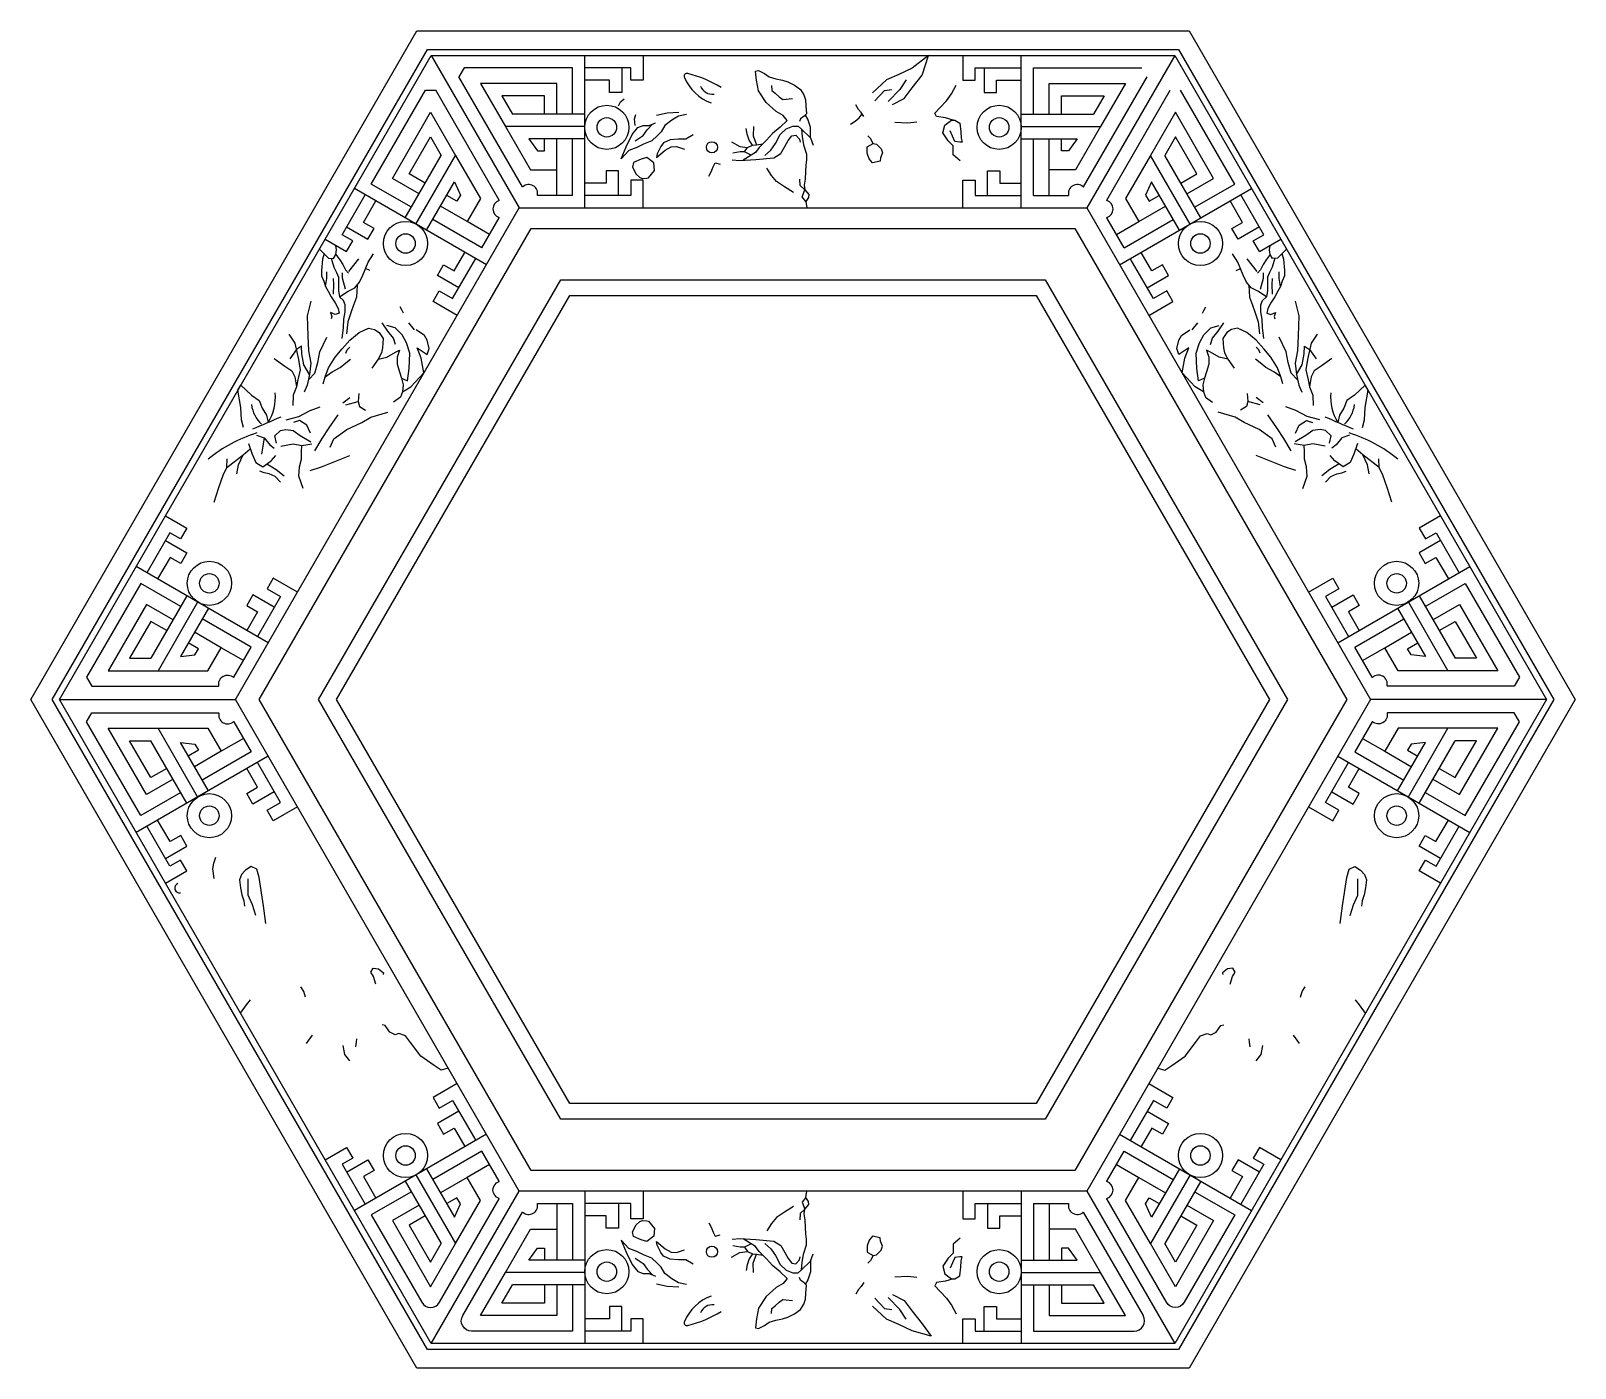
# Model space of a CAD drawing. Header units: metres. Extents: x 2638 to 4138, y 470 to 1769.
import ezdxf

# ---------------------------------------------------------------- set-up
doc = ezdxf.new("R2010")
doc.units = ezdxf.units.M
for name, color, linetype in [('3', 3, 'Continuous'), ('4', 4, 'Continuous'), ('7', 7, 'Continuous')]:
    doc.layers.add(name, color=color, linetype=linetype)

# ---------------------------------------------------------------- blocks, each defined once
blk = doc.blocks.new('窗-063')
at = {"layer": '3'}
for p, q in [((-361.14, 1275.04), (-275.7, 1127.04)), ((-212.02, 1127.04), (-212.02, 1275.04)), ((212.02, 1127.04), (212.02, 1275.04)), ((361.14, 1275.04), (275.7, 1127.04)), ((-329.2, 1263.04), (-334.2, 1254.38)), ((-224.02, 1263.04), (-329.2, 1263.04)), ((-224.02, 1218.1), (-224.02, 1263.04)), ((224.02, 1218.1), (224.02, 1263.04)), ((224.02, 1263.04), (329.2, 1263.04)), ((-419.31, 1150.29), (-366.72, 1241.38)), ((-366.72, 1241.38), (-356.72, 1241.38)), ((419.31, 1150.29), (366.72, 1241.38)), ((-212.02, 1218.1), (-282.08, 1218.1)), ((212.02, 1218.1), (282.08, 1218.1)), ((-212.02, 1206.1), (-289.01, 1206.1)), ((212.02, 1206.1), (289.01, 1206.1)), ((-212.02, 1194.1), (-266.31, 1194.1)), ((-224.02, 1139.04), (-224.02, 1194.1)), ((212.02, 1194.1), (266.31, 1194.1)), ((224.02, 1139.04), (224.02, 1194.1)), ((-386.39, 1117.43), (-351.36, 1178.1)), ((-376, 1111.43), (-337.51, 1178.1)), ((376, 1111.43), (337.51, 1178.1)), ((386.39, 1117.43), (351.36, 1178.1)), ((-239.02, 1139.04), (-239.02, 1164.16)), ((239.02, 1139.04), (239.02, 1164.16)), ((-307.53, 1071.9), (-435.7, 1145.9)), ((-380.39, 1127.82), (-419.31, 1150.29)), ((-365.61, 1105.43), (-338.47, 1152.44)), ((307.53, 1071.9), (435.7, 1145.9)), ((365.61, 1105.43), (338.47, 1152.44)), ((380.39, 1127.82), (419.31, 1150.29)), ((447.73, 1101.06), (425.31, 1139.9)), ((-311.92, 1088.29), (-359.61, 1115.82)), ((-304.42, 1101.28), (-326.18, 1113.84)), ((304.42, 1101.28), (326.18, 1113.84)), ((311.92, 1088.29), (359.61, 1115.82)), ((437.34, 1095.06), (447.73, 1101.06)), ((443.34, 1084.67), (464.12, 1096.67)), ((-519.56, 704.66), (-647.73, 778.66)), ((519.56, 704.66), (647.73, 778.66)), ((-598.42, 750.19), (-633.45, 689.52)), ((598.42, 750.19), (633.45, 689.52)), ((-588.02, 744.19), (-626.52, 677.52)), ((-577.63, 738.19), (-604.77, 691.18)), ((577.63, 738.19), (604.77, 691.18)), ((588.02, 744.19), (626.52, 677.52)), ((-543.45, 687.28), (-565.2, 699.84)), ((543.45, 687.28), (565.2, 699.84)), ((-722.29, 649.52), (-551.39, 649.52)), ((722.29, 649.52), (551.39, 649.52)), ((-588.02, 554.85), (-626.52, 621.52)), ((588.02, 554.85), (626.52, 621.52)), ((-598.42, 548.85), (-633.45, 609.52)), ((-577.63, 560.85), (-604.77, 607.86)), ((-543.45, 611.76), (-565.2, 599.2)), ((543.45, 611.76), (565.2, 599.2)), ((577.63, 560.85), (604.77, 607.86)), ((598.42, 548.85), (633.45, 609.52)), ((-519.56, 594.38), (-647.73, 520.38)), ((519.56, 594.38), (647.73, 520.38)), ((-307.53, 227.14), (-435.7, 153.14)), ((307.53, 227.14), (435.7, 153.14)), ((-304.42, 197.76), (-326.18, 185.2)), ((304.42, 197.76), (326.18, 185.2)), ((-386.39, 181.61), (-351.36, 120.94)), ((-376, 187.61), (-337.51, 120.94)), ((-365.61, 193.61), (-338.47, 146.6)), ((376, 187.61), (337.51, 120.94)), ((365.61, 193.61), (338.47, 146.6)), ((386.39, 181.61), (351.36, 120.94)), ((-361.14, 24), (-275.7, 172)), ((-212.02, 172), (-212.02, 24)), ((212.02, 172), (212.02, 24)), ((275.7, 172), (361.14, 24)), ((-239.02, 160), (-239.02, 134.88)), ((224.02, 160), (224.02, 104.94)), ((239.02, 160), (239.02, 134.88)), ((272.27, 151.54), (330.31, 51)), ((-212.02, 92.94), (-289.01, 92.94)), ((-212.02, 104.94), (-266.31, 104.94)), ((212.02, 104.94), (266.31, 104.94)), ((212.02, 92.94), (289.01, 92.94)), ((-212.02, 80.94), (-282.08, 80.94)), ((212.02, 80.94), (282.08, 80.94)), ((224.02, 80.94), (224.02, 36)), ((224.02, 36), (321.65, 36))]:
    blk.add_line(p, q, dxfattribs=at)
for points in [[(-722.29, 649.52), (-361.14, 1275.04), (361.14, 1275.04), (722.29, 649.52), (361.14, 24), (-361.14, 24)], [(-551.39, 649.52), (-275.7, 1127.04), (275.7, 1127.04), (551.39, 649.52), (275.7, 172), (-275.7, 172)], [(-453.24, 649.52), (-226.62, 1042.04), (226.62, 1042.04), (453.24, 649.52), (226.62, 257), (-226.62, 257)]]:
    blk.add_lwpolyline(points, close=True, dxfattribs=at)
for points in [[(-155.18, 1275.04), (-155.18, 1251.04), (-167.18, 1251.04), (-167.18, 1263.04), (-212.02, 1263.04)], [(87.07, 1227.5), (98.36, 1233.35), (106.17, 1243.75), (115.71, 1255.88), (121.78, 1275.04), (106.17, 1262.81), (93.15, 1256.74), (81.01, 1251.54), (67.43, 1238.85)], [(155.18, 1275.04), (155.18, 1251.04), (167.18, 1251.04), (167.18, 1263.04), (212.02, 1263.04)], [(-175.83, 1263.04), (-175.83, 1239.04), (-187.83, 1239.04), (-187.83, 1251.04), (-212.02, 1251.04)], [(-15.51, 1211.98), (-19.11, 1216.77), (-25.91, 1220.76), (-35.91, 1229.55), (-43.1, 1240.73), (-45.1, 1251.12), (-46.3, 1259.9), (-43.11, 1260.4), (-37.51, 1257.61), (-32.71, 1254.41), (-26.32, 1252.42), (-19.92, 1251.22), (-14.72, 1249.62), (-8.32, 1246.43), (-2.33, 1242.03), (0.87, 1236.84), (2.47, 1232.05), (2.87, 1226.46), (3.27, 1218.47), (1.27, 1216.07), (-2.33, 1213.68), (-3.53, 1210.88)], [(175.83, 1263.04), (175.83, 1239.04), (187.83, 1239.04), (187.83, 1251.04), (212.02, 1251.04)], [(-272.27, 1147.5), (-272.61, 1147.7), (-334.2, 1254.38)], [(-239.02, 1218.1), (-239.02, 1248.04), (-313.22, 1248.04), (-289.01, 1206.1)], [(-30.72, 1246.03), (-30.32, 1241.23), (-27.12, 1238.44), (-23.12, 1234.84), (-19.52, 1232.45), (-10.31, 1233.39)], [(100.09, 1251.54), (94.02, 1242.01), (82.63, 1230.55)], [(145.93, 1212.36), (138.45, 1214.49), (129.6, 1216.02), (128.07, 1219.07), (133.26, 1224.56), (139.37, 1230.96), (144.25, 1237.98), (148.83, 1246.21)], [(239.02, 1218.1), (239.02, 1248.04), (313.22, 1248.04), (289.01, 1206.1)], [(272.27, 1147.5), (272.61, 1147.7), (334.2, 1254.38)], [(-295.13, 1134.3), (-295.13, 1134.7), (-356.72, 1241.38)], [(-251.02, 1218.1), (-251.02, 1236.04), (-292.44, 1236.04), (-282.08, 1218.1)], [(-179.25, 1226.16), (-177.24, 1230.17), (-173.82, 1233.05)], [(69.65, 1231.06), (79.27, 1241.15), (86.21, 1242.01)], [(251.02, 1218.1), (251.02, 1236.04), (292.44, 1236.04), (282.08, 1218.1)], [(295.13, 1134.3), (295.13, 1134.7), (356.72, 1241.38)], [(-372.89, 1140.81), (-398.82, 1155.78), (-361.72, 1220.04), (-337.51, 1178.1)], [(-113.26, 1217.73), (-120.87, 1216.2), (-127.47, 1212.15), (-134.07, 1207.08), (-137.62, 1201), (-141.68, 1196.94), (-146.76, 1192.38), (-154.88, 1188.83), (-161.48, 1185.79), (-169.09, 1182.75), (-176.7, 1174.63), (-171.63, 1186.29), (-166.04, 1198.46), (-160.46, 1205.05), (-155.38, 1207.08), (-149.29, 1207.08), (-143.2, 1209.61), (-143.2, 1209.61)], [(-163.17, 1207.08), (-163.67, 1213.61), (-162.49, 1217.73)], [(-142.39, 1217.01), (-131.98, 1219.52), (-120.74, 1220.03)], [(7.13, 1195.3), (7.13, 1205.48), (4.81, 1213.34), (2.27, 1217.27)], [(46.06, 1208.35), (50.55, 1211.25), (54.67, 1214.73), (57.42, 1218.54)], [(59.18, 1215.85), (56.6, 1219.8), (53.86, 1222.54), (51.19, 1227.14)], [(372.89, 1140.81), (398.82, 1155.78), (361.72, 1220.04), (337.51, 1178.1)], [(-289.01, 1206.1), (-264.8, 1164.16), (-239.02, 1164.16), (-239.02, 1194.1)], [(-163, 1192.38), (-155.38, 1197.45), (-151.32, 1203.02), (-146.25, 1208.35)], [(-15.51, 1211.98), (-22.31, 1205.59), (-29.51, 1199.2), (-35.51, 1192.81), (-42.7, 1185.62), (-46.3, 1180.83), (-50.3, 1178.43), (-58.26, 1173.41)], [(-49.1, 1188.02), (-52.3, 1192.81), (-54.3, 1198.8), (-55.14, 1204.34)], [(-48.1, 1206.16), (-48.3, 1197.2), (-45.1, 1188.42)], [(-37.11, 1178.03), (-31.11, 1183.23), (-26.71, 1189.62), (-22.31, 1198.4), (-16.31, 1203.99), (-9.92, 1206.39), (-4.72, 1206.39), (-1.52, 1203.59), (-0.72, 1196.4), (0.48, 1188.42), (3.28, 1179.23), (3.28, 1173.64), (2.88, 1168.45), (2.48, 1162.46), (2.08, 1154.87), (1.28, 1149.28), (1.68, 1144.49), (5.68, 1140.09), (5.28, 1137.3), (2.88, 1133.31), (3.68, 1127.04)], [(-1.52, 1203.59), (7.13, 1195.3), (9.91, 1187.89)], [(89.21, 1210.33), (101.81, 1209.62), (110.59, 1210.56)], [(152.8, 1172.72), (145.78, 1178.51), (145.78, 1187.35), (140.89, 1192.23), (135.7, 1200.16), (137.84, 1207.48), (144.25, 1212.36), (147.61, 1212.36), (152.49, 1209.31), (153.41, 1201.08), (153.72, 1194.67), (154.63, 1191.01), (152.19, 1191.01), (147.61, 1191.62), (143.03, 1201.99)], [(289.01, 1206.1), (264.8, 1164.16), (239.02, 1164.16), (239.02, 1194.1)], [(-366.89, 1151.2), (-382.43, 1160.17), (-361.72, 1196.04), (-351.36, 1178.1)], [(-266.31, 1194.1), (-257.87, 1182.65), (-251.02, 1182.65), (-251.02, 1194.1)], [(-106.73, 1198.02), (-113.73, 1193.86), (-120.83, 1193.86), (-128.95, 1193.36), (-135.55, 1190.31), (-138.09, 1186.76), (-141.64, 1179.67), (-142.15, 1176.12), (-134.03, 1183.22), (-127.94, 1186.26), (-122.86, 1186.76), (-115.25, 1184.04)], [(-69.48, 1191.11), (-61.5, 1186.82), (-53.9, 1185.62)], [(-68.81, 1173.64), (-61.5, 1173.24), (-45.9, 1174.04), (-28.31, 1175.64), (-21.51, 1180.03), (-17.51, 1186.82), (-14.31, 1192.41), (-10.72, 1197.2), (-7.12, 1197.6), (-3.52, 1194.01), (-2.72, 1190.81)], [(-56.7, 1181.63), (-53.9, 1185.62), (-49.1, 1188.02), (-45.1, 1188.42), (-39.1, 1189.22)], [(67.38, 1170.99), (64.26, 1174.73), (62.39, 1180.34), (62.39, 1186.26), (68.01, 1189.69), (71.44, 1189.07), (75.81, 1184.39), (77.37, 1180.65), (75.18, 1175.67), (74.87, 1172.55), (67.38, 1170.99)], [(68.01, 1189.69), (65.51, 1194.37), (63.01, 1197.17)], [(266.31, 1194.1), (257.87, 1182.65), (251.02, 1182.65), (251.02, 1194.1)], [(366.89, 1151.2), (382.43, 1160.17), (361.72, 1196.04), (351.36, 1178.1)], [(-337.51, 1178.1), (-313.29, 1136.16), (-326.18, 1113.84), (-352.11, 1128.81)], [(-150.02, 1156.23), (-144.3, 1163.5), (-144.82, 1170.77), (-151.58, 1175.96), (-157.3, 1174.4), (-164.57, 1171.29), (-165.61, 1166.61), (-161.98, 1159.86), (-158.49, 1156.69), (-156.06, 1155.72), (-151.56, 1156.08), (-150.02, 1156.23)], [(-91.61, 1157.94), (-89.2, 1162.08), (-87.13, 1166.91), (-85.4, 1170.7), (-80.54, 1169.58)], [(-50.3, 1178.43), (-56.7, 1181.63), (-61.1, 1181.63), (-68.21, 1180.31)], [(337.51, 1178.1), (313.29, 1136.16), (326.18, 1113.84), (352.11, 1128.81)], [(-179.18, 1139.04), (-179.18, 1163.04), (-191.18, 1163.04), (-191.18, 1151.04), (-212.02, 1151.04)], [(-9.25, 1142.19), (-18.02, 1147.67), (-25.7, 1152.6), (-30.64, 1158.63), (-35.02, 1165.75)], [(179.18, 1139.04), (179.18, 1163.04), (191.18, 1163.04), (191.18, 1151.04), (212.02, 1151.04)], [(-338.47, 1152.44), (-332.77, 1139.41), (-336.19, 1133.48), (-346.11, 1139.2)], [(-155.18, 1127.04), (-155.18, 1154.04), (-167.18, 1154.04), (-167.18, 1139.04), (-212.02, 1139.04)], [(2.88, 1133.31), (-0.72, 1137.7), (1.68, 1144.49), (-2.72, 1148.88), (-3.12, 1154.87)], [(155.18, 1127.04), (155.18, 1154.04), (167.18, 1154.04), (167.18, 1139.04), (212.02, 1139.04)], [(338.47, 1152.44), (332.77, 1139.41), (336.19, 1133.48), (346.11, 1139.2)], [(-464.12, 1096.67), (-443.34, 1084.67), (-437.34, 1095.06), (-447.73, 1101.06), (-425.31, 1139.9)], [(-443.41, 1108.56), (-422.62, 1096.56), (-416.62, 1106.95), (-427.01, 1112.95), (-414.92, 1133.9)], [(-224.02, 1139.04), (-257.61, 1139.04), (-257.96, 1139.24)], [(224.02, 1139.04), (257.61, 1139.04), (257.96, 1139.24)], [(443.41, 1108.56), (422.62, 1096.56), (416.62, 1106.95), (427.01, 1112.95), (414.92, 1133.9)], [(-311.92, 1088.29), (-295.13, 1117.38), (-295.13, 1117.78)], [(311.92, 1088.29), (295.13, 1117.38), (295.13, 1117.78)], [(443.34, 1084.67), (437.34, 1095.06)], [(-469.63, 1087.14), (-460.75, 1078.31), (-455.99, 1077.94), (-453.79, 1081.96), (-453.06, 1086.35), (-453.73, 1090.67)], [(-465.19, 1082.72), (-466.61, 1077.21), (-467.71, 1066.23), (-467.71, 1061.11), (-465.51, 1055.99), (-463.68, 1050.86), (-461.12, 1046.11), (-458.19, 1040.62), (-454.52, 1034.77), (-451.59, 1029.28), (-450.5, 1024.89), (-454.52, 1023.42), (-458.92, 1025.62), (-457.82, 1021.6), (-458.31, 1019.26)], [(-453.79, 1081.96), (-449.76, 1076.48), (-446.83, 1072.09), (-444.27, 1066.96), (-441.52, 1063.83)], [(-450.11, 1040.69), (-441.7, 1046.11), (-435.48, 1049.4), (-430.71, 1054.89), (-427.42, 1061.84), (-422.29, 1074.28), (-417.3, 1082.42)], [(-334.34, 1049.46), (-355.13, 1061.46), (-349.13, 1071.85), (-338.74, 1065.85), (-328.32, 1083.9)], [(334.34, 1049.46), (355.13, 1061.46), (349.13, 1071.85), (338.74, 1065.85), (328.32, 1083.9)], [(450.11, 1040.69), (441.7, 1046.11), (435.48, 1049.4), (430.71, 1054.89), (427.42, 1061.84), (422.29, 1074.28), (417.3, 1082.42)], [(453.79, 1081.96), (449.76, 1076.48), (446.83, 1072.09), (444.27, 1066.96), (441.52, 1063.83)], [(465.19, 1082.72), (466.61, 1077.21), (467.71, 1066.23), (467.71, 1061.11), (465.51, 1055.99), (463.68, 1050.86), (461.12, 1046.11), (458.19, 1040.62), (454.52, 1034.77), (451.59, 1029.28), (450.5, 1024.89), (454.52, 1023.42), (458.92, 1025.62), (457.82, 1021.6), (458.31, 1019.26)], [(469.63, 1087.14), (460.75, 1078.31), (455.99, 1077.94), (453.79, 1081.96), (453.06, 1086.35), (453.73, 1090.67)], [(-463.68, 1050.86), (-462.58, 1058.55), (-462.58, 1065.13)], [(-458.37, 1078.12), (-455.62, 1069.52), (-453.06, 1064.4), (-451.23, 1059.65), (-451.23, 1054.16), (-451.23, 1046.84), (-450.11, 1040.69)], [(-441.3, 1065.37), (-431.45, 1077.57)], [(-420.82, 1066.23), (-424.85, 1068.06)], [(-335.95, 1022.67), (-359.33, 1036.17), (-353.33, 1046.56), (-340.34, 1039.06), (-317.92, 1077.9)], [(335.95, 1022.67), (359.33, 1036.17), (353.33, 1046.56), (340.34, 1039.06), (317.92, 1077.9)], [(420.82, 1066.23), (424.85, 1068.06)], [(441.3, 1065.37), (431.45, 1077.57)], [(458.37, 1078.12), (455.62, 1069.52), (453.06, 1064.4), (451.23, 1059.65), (451.23, 1054.16), (451.23, 1046.84), (450.11, 1040.69)], [(463.68, 1050.86), (462.58, 1058.55), (462.58, 1065.13)], [(-455.99, 1043.18), (-455.62, 1052.69), (-455.99, 1058.55)], [(-444.42, 1048.25), (-447.2, 1058.91), (-447.2, 1064.04)], [(-433.1, 1052.15), (-433.64, 1040.25), (-436.58, 1032.57), (-438.77, 1025.99), (-442.07, 1016.47), (-443.5, 1004.9)], [(433.1, 1052.15), (433.64, 1040.25), (436.58, 1032.57), (438.77, 1025.99), (442.07, 1016.47), (443.5, 1004.9)], [(444.42, 1048.25), (447.2, 1058.91), (447.2, 1064.04)], [(455.99, 1043.18), (455.62, 1052.69), (455.99, 1058.55)], [(-478.07, 1036.61), (-481.53, 1022.23), (-480.95, 1002.69), (-480.38, 988.31), (-478.07, 976.24), (-479.23, 965.31), (-481.53, 954.96), (-484.41, 948.06)], [(-447.48, 1000.31), (-446.18, 1010.87), (-445.91, 1019.08), (-444.85, 1025.97), (-444.85, 1032.86), (-446.44, 1037.1), (-450.11, 1040.69), (-450.11, 1040.69)], [(447.48, 1000.31), (446.18, 1010.87), (445.91, 1019.08), (444.85, 1025.97), (444.85, 1032.86), (446.44, 1037.1), (450.11, 1040.69), (450.11, 1040.69)], [(478.07, 1036.61), (481.53, 1022.23), (480.95, 1002.69), (480.38, 988.31), (478.07, 976.24), (479.23, 965.31), (481.53, 954.96), (484.41, 948.06)], [(-388.02, 1024.87), (-389.39, 1027.33), (-391.2, 1030.81)], [(388.02, 1024.87), (389.39, 1027.33), (391.2, 1030.81)], [(-447.56, 990.04), (-440.08, 998.52), (-431.11, 1005.9), (-422.13, 1010.11), (-416.33, 1009.06), (-411.58, 1005.9), (-407.88, 1000.1), (-408.41, 991.14), (-409.47, 986.39), (-412.63, 980.06), (-418.89, 971.52)], [(-395.74, 994.3), (-397.85, 1000.62), (-403.13, 1007.48), (-408.94, 1015.39)], [(-389.94, 961.61), (-384.13, 958.98), (-382.55, 971.1), (-382.02, 985.86), (-385.19, 995.88), (-389.41, 1003.79), (-396.27, 1010.64), (-404.19, 1012.75)], [(-388.88, 948.43), (-380.96, 953.18), (-368.27, 966.7), (-370.94, 981.12), (-374.63, 991.14), (-365.13, 984.81), (-363.02, 990.61), (-365.13, 998.52), (-367.77, 1003.26), (-375.69, 1008.53)], [(-383.09, 1015.56), (-377.6, 1008.71)], [(388.88, 948.43), (380.96, 953.18), (368.27, 966.7), (370.94, 981.12), (374.63, 991.14), (365.13, 984.81), (363.02, 990.61), (365.13, 998.52), (367.77, 1003.26), (375.69, 1008.53)], [(383.09, 1015.56), (377.6, 1008.71)], [(389.94, 961.61), (384.13, 958.98), (382.55, 971.1), (382.02, 985.86), (385.19, 995.88), (389.41, 1003.79), (396.27, 1010.64), (404.19, 1012.75)], [(395.74, 994.3), (397.85, 1000.62), (403.13, 1007.48), (408.94, 1015.39)], [(447.56, 990.04), (440.08, 998.52), (431.11, 1005.9), (422.13, 1010.11), (416.33, 1009.06), (411.58, 1005.9), (407.88, 1000.1), (408.41, 991.14), (409.47, 986.39), (412.63, 980.06), (418.89, 971.52)], [(-499.37, 1004.41), (-493.62, 995.79), (-490.16, 979.69), (-488.44, 969.91), (-490.74, 960.14), (-491.89, 953.24), (-495.34, 945.19), (-495.5, 935.07)], [(-479.23, 965.31), (-484.98, 974.51), (-486.71, 985.44), (-487.28, 992.91), (-491.89, 989.46), (-498.51, 980.55)], [(-480.38, 960.14), (-474.04, 966.46), (-471.17, 976.81), (-469.44, 987.16), (-462.53, 1001.54)], [(-465.99, 956.11), (-464.26, 963.01), (-460.8, 971.64), (-454.47, 981.99), (-447.56, 990.04)], [(-443.94, 985.85), (-442.8, 989.3), (-440.19, 991.91)], [(443.94, 985.85), (442.8, 989.3), (440.19, 991.91)], [(465.99, 956.11), (464.26, 963.01), (460.8, 971.64), (454.47, 981.99), (447.56, 990.04)], [(480.38, 960.14), (474.04, 966.46), (471.17, 976.81), (469.44, 987.16), (462.53, 1001.54)], [(479.23, 965.31), (484.98, 974.51), (486.71, 985.44), (487.28, 992.91), (491.89, 989.46), (498.51, 980.55)], [(499.37, 1004.41), (493.62, 995.79), (490.16, 979.69), (488.44, 969.91), (490.74, 960.14), (491.89, 953.24), (495.34, 945.19), (495.5, 935.07)], [(-513.77, 980.84), (-503.4, 973.36), (-496.5, 968.76), (-493.62, 963.01), (-491.89, 953.24)], [(-464.26, 963.01), (-457.5, 967.77), (-449.66, 972.01), (-444.11, 976.58), (-439.53, 980.17)], [(-412.63, 980.06), (-404.19, 982.17), (-395.74, 986.92), (-392.05, 989.03), (-394.16, 982.17), (-394.16, 975.32), (-392.05, 967.94), (-389.94, 961.61), (-388.35, 955.29), (-388.88, 948.43), (-390.99, 943.16), (-397.91, 938.43)], [(412.63, 980.06), (404.19, 982.17), (395.74, 986.92), (392.05, 989.03), (394.16, 982.17), (394.16, 975.32), (392.05, 967.94), (389.94, 961.61), (388.35, 955.29), (388.88, 948.43), (390.99, 943.16), (397.91, 938.43)], [(464.26, 963.01), (457.5, 967.77), (449.66, 972.01), (444.11, 976.58), (439.53, 980.17)], [(513.77, 980.84), (503.4, 973.36), (496.5, 968.76), (493.62, 963.01), (491.89, 953.24)], [(-543.4, 913.78), (-545.43, 921.04), (-546, 933.11), (-548.84, 949.94), (-546.06, 954.75), (-535.64, 945.19), (-528.16, 940.01), (-525.28, 932.54), (-521.25, 925.64), (-519.52, 918.74)], [(-431.45, 946.62), (-432.02, 938.86), (-430.87, 934.26), (-425.04, 930.64)], [(431.45, 946.62), (432.02, 938.86), (430.87, 934.26), (425.04, 930.64)], [(543.4, 913.78), (545.43, 921.04), (546, 933.11), (548.84, 949.94), (546.06, 954.75), (535.64, 945.19), (528.16, 940.01), (525.28, 932.54), (521.25, 925.64), (519.52, 918.74)], [(-501.96, 921.04), (-489.59, 924.49), (-478.65, 930.24), (-468.86, 933.69)], [(-446.88, 937.77), (-440.08, 942.89)], [(-444.17, 935.88), (-432.02, 938.86)], [(444.17, 935.88), (432.02, 938.86)], [(446.88, 937.77), (440.08, 942.89)], [(501.96, 921.04), (489.59, 924.49), (478.65, 930.24), (468.86, 933.69)], [(-478.42, 908.31), (-482.1, 915.86), (-489.01, 920.46), (-494.77, 918.74)], [(-474.04, 891.14), (-467.14, 903.21), (-460.23, 913.56), (-451.59, 926.21)], [(-459.37, 894.59), (-455.62, 902.64), (-442.96, 911.84), (-428.57, 918.74), (-419.93, 923.91), (-403.25, 928.71)], [(459.37, 894.59), (455.62, 902.64), (442.96, 911.84), (428.57, 918.74), (419.93, 923.91), (403.25, 928.71)], [(474.04, 891.14), (467.14, 903.21), (460.23, 913.56), (451.59, 926.21)], [(478.42, 908.31), (482.1, 915.86), (489.01, 920.46), (494.77, 918.74)], [(-530.94, 906.17), (-523.55, 903.79), (-517.8, 896.89), (-513.67, 893.73)], [(-511.58, 898.5), (-513.19, 905.51), (-507.43, 910.69), (-502.25, 911.84), (-495.34, 910.69), (-488.44, 906.09), (-477.95, 899.89)], [(511.58, 898.5), (513.19, 905.51), (507.43, 910.69), (502.25, 911.84), (495.34, 910.69), (488.44, 906.09), (477.95, 899.89)], [(530.94, 906.17), (523.55, 903.79), (517.8, 896.89), (513.67, 893.73)], [(-571.91, 841.12), (-567.3, 855.49), (-563.27, 867.57), (-559.82, 875.04), (-543.7, 887.11), (-536.91, 892.9)], [(-550.03, 868.72), (-548.31, 877.34), (-543.7, 887.11)], [(-538.75, 898.12), (-535.07, 887.69), (-531.61, 879.64), (-524.7, 875.62), (-516.64, 881.37), (-512.2, 886.59)], [(-507.34, 895.67), (-495.34, 898.04), (-486.71, 896.31), (-477.26, 897.74)], [(-485.57, 854.48), (-489.59, 866.42), (-489.01, 875.62), (-487.28, 883.09), (-487.28, 890.56), (-486.71, 896.31)], [(-478.59, 871.88), (-467.71, 875.62), (-440.08, 886.54)], [(478.59, 871.88), (467.71, 875.62), (440.08, 886.54)], [(507.34, 895.67), (495.34, 898.04), (486.71, 896.31), (477.26, 897.74)], [(485.57, 854.48), (489.59, 866.42), (489.01, 875.62), (487.28, 883.09), (487.28, 890.56), (486.71, 896.31)], [(538.75, 898.12), (535.07, 887.69), (531.61, 879.64), (524.7, 875.62), (516.64, 881.37), (512.2, 886.59)], [(571.91, 841.12), (567.3, 855.49), (563.27, 867.57), (559.82, 875.04), (543.7, 887.11), (536.91, 892.9)], [(550.03, 868.72), (548.31, 877.34), (543.7, 887.11)], [(-559.82, 875.04), (-559.23, 883.19)], [(-507.45, 860.62), (-512.61, 866.21), (-518.63, 868.78), (-523.36, 869.64), (-527.61, 871.42)], [(-520.67, 878.49), (-516.05, 875.66), (-511.75, 873.08), (-504.05, 866.77)], [(520.67, 878.49), (516.05, 875.66), (511.75, 873.08), (504.05, 866.77)], [(507.45, 860.62), (512.61, 866.21), (518.63, 868.78), (523.36, 869.64), (527.61, 871.42)], [(559.82, 875.04), (559.23, 883.19)], [(-619.31, 827.88), (-598.52, 815.88), (-604.52, 805.49), (-614.92, 811.49), (-637.33, 772.66)], [(619.31, 827.88), (598.52, 815.88), (604.52, 805.49), (614.92, 811.49), (637.33, 772.66)], [(-619.24, 804), (-598.46, 792), (-604.46, 781.61), (-614.85, 787.61), (-626.94, 766.66)], [(619.24, 804), (598.46, 792), (604.46, 781.61), (614.85, 787.61), (626.94, 766.66)], [(-491.14, 753.88), (-514.52, 767.38), (-520.52, 756.99), (-507.53, 749.49), (-529.95, 710.66)], [(491.14, 753.88), (514.52, 767.38), (520.52, 756.99), (507.53, 749.49), (529.95, 710.66)], [(-513.53, 739.1), (-534.31, 751.1), (-540.31, 740.71), (-529.92, 734.71), (-540.34, 716.66)], [(513.53, 739.1), (534.31, 751.1), (540.31, 740.71), (529.92, 734.71), (540.34, 716.66)], [(-611.92, 726.81), (-637.84, 741.78), (-674.94, 677.52), (-626.52, 677.52)], [(611.92, 726.81), (637.84, 741.78), (674.94, 677.52), (626.52, 677.52)], [(-617.92, 716.42), (-633.45, 725.39), (-654.16, 689.52), (-633.45, 689.52)], [(617.92, 716.42), (633.45, 725.39), (654.16, 689.52), (633.45, 689.52)], [(-626.52, 677.52), (-578.09, 677.52), (-565.2, 699.84), (-591.13, 714.81)], [(626.52, 677.52), (578.09, 677.52), (565.2, 699.84), (591.13, 714.81)], [(-604.77, 691.18), (-590.64, 692.76), (-587.22, 698.69), (-597.13, 704.42)], [(604.77, 691.18), (590.64, 692.76), (587.22, 698.69), (597.13, 704.42)], [(-611.92, 572.23), (-637.84, 557.26), (-674.94, 621.52), (-626.52, 621.52)], [(-626.52, 621.52), (-578.09, 621.52), (-565.2, 599.2), (-591.13, 584.23)], [(626.52, 621.52), (578.09, 621.52), (565.2, 599.2), (591.13, 584.23)], [(611.92, 572.23), (637.84, 557.26), (674.94, 621.52), (626.52, 621.52)], [(-617.92, 582.62), (-633.45, 573.65), (-654.16, 609.52), (-633.45, 609.52)], [(-604.77, 607.86), (-590.64, 606.27), (-587.22, 600.35), (-597.13, 594.62)], [(604.77, 607.86), (590.64, 606.27), (587.22, 600.35), (597.13, 594.62)], [(617.92, 582.62), (633.45, 573.65), (654.16, 609.52), (633.45, 609.52)], [(-491.14, 545.15), (-514.52, 531.65), (-520.52, 542.05), (-507.53, 549.55), (-529.95, 588.38)], [(491.14, 545.15), (514.52, 531.65), (520.52, 542.05), (507.53, 549.55), (529.95, 588.38)], [(-513.53, 559.94), (-534.31, 547.94), (-540.31, 558.33), (-529.92, 564.33), (-540.34, 582.38)], [(513.53, 559.94), (534.31, 547.94), (540.31, 558.33), (529.92, 564.33), (540.34, 582.38)], [(-619.31, 471.15), (-598.52, 483.15), (-604.52, 493.55), (-614.92, 487.55), (-637.33, 526.38)], [(-619.24, 495.04), (-598.46, 507.04), (-604.46, 517.43), (-614.85, 511.43), (-626.94, 532.38)], [(619.24, 495.04), (598.46, 507.04), (604.46, 517.43), (614.85, 511.43), (626.94, 532.38)], [(619.31, 471.15), (598.52, 483.15), (604.52, 493.55), (614.92, 487.55), (637.33, 526.38)], [(-571.97, 475.76), (-573.24, 485.02), (-572.4, 490.5), (-570.29, 496.39)], [(-521.82, 431.99), (-523.91, 449.22), (-528.12, 476.6), (-530.65, 484.6), (-536.13, 487.13), (-541.62, 483.76), (-545.41, 479.55), (-547.52, 474.49), (-546.25, 466.49), (-544.99, 459.75), (-543.3, 453.86), (-542.59, 448.8)], [(521.82, 431.99), (523.91, 449.22), (528.12, 476.6), (530.65, 484.6), (536.13, 487.13), (541.62, 483.76), (545.41, 479.55), (547.52, 474.49), (546.25, 466.49), (544.99, 459.75), (543.3, 453.86), (542.59, 448.8)], [(-531.61, 439.69), (-534.87, 450.07), (-539.09, 459.33), (-539.09, 466.07), (-539.09, 475.33)], [(531.61, 439.69), (534.87, 450.07), (539.09, 459.33), (539.09, 466.07), (539.09, 475.33)], [(-415.01, 372.92), (-417.12, 380.29), (-419.75, 384.5), (-417.38, 388.45), (-412.37, 387.92), (-407.48, 383.97), (-407.89, 382.52)], [(415.01, 372.92), (417.12, 380.29), (419.75, 384.5), (417.38, 388.45), (412.37, 387.92), (407.48, 383.97), (407.89, 382.52)], [(-483.27, 360.37), (-484.85, 365.97), (-487.83, 370.33)], [(483.27, 360.37), (484.85, 365.97), (487.83, 370.33)], [(-546.31, 344.72), (-540.43, 352.95), (-536.54, 357.76)], [(546.31, 344.72), (540.43, 352.95), (536.54, 357.76)], [(-344.65, 291.43), (-351.55, 289.49), (-358.39, 294.05), (-371.15, 303.15), (-381.17, 316.35), (-386.18, 322.72), (-392.56, 324.99), (-396.21, 323.63), (-401.22, 326.36), (-405.71, 332.96), (-408.62, 333.32)], [(344.65, 291.43), (351.55, 289.49), (358.39, 294.05), (371.15, 303.15), (381.17, 316.35), (386.18, 322.72), (392.56, 324.99), (396.21, 323.63), (401.22, 326.36), (405.71, 332.96), (408.62, 333.32)], [(-482.19, 315.33), (-479.93, 318.49), (-476.31, 323.46)], [(-434.26, 312.25), (-433.58, 316.8), (-433.35, 319.76)], [(434.26, 312.25), (433.58, 316.8), (433.35, 319.76)], [(482.19, 315.33), (479.93, 318.49), (476.31, 323.46)], [(-440.26, 298.36), (-445.19, 304.63), (-446.77, 313.51)], [(440.26, 298.36), (445.19, 304.63), (446.77, 313.51)], [(-335.95, 276.37), (-359.33, 262.87), (-353.33, 252.47), (-340.34, 259.97), (-317.92, 221.14)], [(335.95, 276.37), (359.33, 262.87), (353.33, 252.47), (340.34, 259.97), (317.92, 221.14)], [(-334.34, 249.58), (-355.13, 237.58), (-349.13, 227.19), (-338.74, 233.19), (-328.32, 215.14)], [(334.34, 249.58), (355.13, 237.58), (349.13, 227.19), (338.74, 233.19), (328.32, 215.14)], [(-464.12, 202.37), (-443.34, 214.37), (-437.34, 203.97), (-447.73, 197.97), (-425.31, 159.14)], [(464.12, 202.37), (443.34, 214.37), (437.34, 203.97), (447.73, 197.97), (425.31, 159.14)], [(-443.41, 190.48), (-422.62, 202.48), (-416.62, 192.09), (-427.01, 186.09), (-414.92, 165.14)], [(443.41, 190.48), (422.62, 202.48), (416.62, 192.09), (427.01, 186.09), (414.92, 165.14)], [(-337.51, 120.94), (-313.29, 162.88), (-326.18, 185.2), (-352.11, 170.23)], [(337.51, 120.94), (313.29, 162.88), (326.18, 185.2), (352.11, 170.23)], [(-338.47, 146.6), (-332.77, 159.63), (-336.19, 165.56), (-346.11, 159.84)], [(-155.18, 172), (-155.18, 145), (-167.18, 145), (-167.18, 160), (-212.02, 160)], [(-37.11, 121), (-31.11, 115.81), (-26.71, 109.42), (-22.31, 100.64), (-16.31, 95.05), (-9.92, 92.65), (-4.72, 92.65), (-1.52, 95.45), (-0.72, 102.63), (0.48, 110.62), (3.28, 119.81), (3.28, 125.4), (2.88, 130.59), (2.48, 136.58), (2.08, 144.17), (1.28, 149.76), (1.68, 154.55), (5.68, 158.94), (5.28, 161.74), (2.88, 165.73), (3.68, 172)], [(2.88, 165.73), (-0.72, 161.34), (1.68, 154.55), (-2.72, 150.16), (-3.12, 144.17)], [(155.18, 172), (155.18, 145), (167.18, 145), (167.18, 160), (212.02, 160)], [(338.47, 146.6), (332.77, 159.63), (336.19, 165.56), (346.11, 159.84)], [(-372.89, 158.23), (-398.82, 143.26), (-361.72, 79), (-337.51, 120.94)], [(-179.18, 160), (-179.18, 136), (-191.18, 136), (-191.18, 148), (-212.02, 148)], [(-9.25, 156.84), (-18.02, 151.37), (-25.7, 146.44), (-30.64, 140.41), (-35.02, 133.29)], [(179.18, 160), (179.18, 136), (191.18, 136), (191.18, 148), (212.02, 148)], [(224.02, 160), (257.61, 160), (257.96, 159.8)], [(372.89, 158.23), (398.82, 143.26), (361.72, 79), (337.51, 120.94)], [(-366.89, 147.84), (-382.43, 138.87), (-361.72, 103), (-351.36, 120.94)], [(-150.02, 142.81), (-144.3, 135.54), (-144.82, 128.27), (-151.58, 123.08), (-157.3, 124.64), (-164.57, 127.75), (-165.61, 132.42), (-161.98, 139.17), (-158.49, 142.35), (-156.06, 143.32), (-151.56, 142.96), (-150.02, 142.81)], [(-91.61, 141.09), (-89.2, 136.96), (-87.13, 132.13), (-85.4, 128.34), (-80.54, 129.46)], [(366.89, 147.84), (382.43, 138.87), (361.72, 103), (351.36, 120.94)], [(-289.01, 92.94), (-264.8, 134.88), (-239.02, 134.88), (-239.02, 104.94)], [(-113.26, 81.31), (-120.87, 82.83), (-127.47, 86.89), (-134.07, 91.96), (-137.62, 98.04), (-141.68, 102.1), (-146.76, 106.66), (-154.88, 110.21), (-161.48, 113.25), (-169.09, 116.29), (-176.7, 124.4), (-171.63, 112.74), (-166.04, 100.58), (-160.46, 93.99), (-155.38, 91.96), (-149.29, 91.96), (-143.2, 89.42), (-143.2, 89.42)], [(-106.73, 101.02), (-113.73, 105.18), (-120.83, 105.18), (-128.95, 105.68), (-135.55, 108.72), (-138.09, 112.27), (-141.64, 119.37), (-142.15, 122.92), (-134.03, 115.82), (-127.94, 112.78), (-122.86, 112.27), (-115.25, 114.99)], [(-68.81, 125.4), (-61.5, 125.8), (-45.9, 125), (-28.31, 123.4), (-21.51, 119.01), (-17.51, 112.22), (-14.31, 106.63), (-10.72, 101.84), (-7.12, 101.44), (-3.52, 105.03), (-2.72, 108.23)], [(-50.3, 120.61), (-56.7, 117.41), (-61.1, 117.41), (-68.21, 118.73)], [(-15.51, 87.06), (-22.31, 93.45), (-29.51, 99.84), (-35.51, 106.23), (-42.7, 113.42), (-46.3, 118.21), (-50.3, 120.61), (-58.26, 125.63)], [(67.38, 128.05), (64.26, 124.31), (62.39, 118.7), (62.39, 112.78), (68.01, 109.35), (71.44, 109.97), (75.81, 114.65), (77.37, 118.39), (75.18, 123.37), (74.87, 126.49), (67.38, 128.05)], [(152.8, 126.32), (145.78, 120.53), (145.78, 111.68), (140.89, 106.8), (135.7, 98.88), (137.84, 91.56), (144.25, 86.68), (147.61, 86.68), (152.49, 89.73), (153.41, 97.96), (153.72, 104.36), (154.63, 108.02), (152.19, 108.02), (147.61, 107.41), (143.03, 97.05)], [(289.01, 92.94), (264.8, 134.88), (239.02, 134.88), (239.02, 104.94)], [(-266.31, 104.94), (-257.87, 116.39), (-251.02, 116.39), (-251.02, 104.94)], [(-163, 106.66), (-155.38, 101.59), (-151.32, 96.01), (-146.25, 90.69)], [(-69.48, 107.92), (-61.5, 112.22), (-53.9, 113.42)], [(-56.7, 117.41), (-53.9, 113.42), (-49.1, 111.02), (-45.1, 110.62), (-39.1, 109.82)], [(-49.1, 111.02), (-52.3, 106.23), (-54.3, 100.24), (-55.14, 94.7)], [(-48.1, 92.88), (-48.3, 101.84), (-45.1, 110.62)], [(-1.52, 95.45), (7.13, 103.74), (9.91, 111.14)], [(68.01, 109.35), (65.51, 104.67), (63.01, 101.87)], [(266.31, 104.94), (257.87, 116.39), (251.02, 116.39), (251.02, 104.94)], [(-239.02, 80.94), (-239.02, 51), (-313.22, 51), (-289.01, 92.94)], [(7.13, 103.74), (7.13, 93.56), (4.81, 85.69), (2.27, 81.77)], [(239.02, 80.94), (239.02, 51), (313.22, 51), (289.01, 92.94)], [(-251.02, 80.94), (-251.02, 63), (-292.44, 63), (-282.08, 80.94)], [(-142.39, 82.03), (-131.98, 79.52), (-120.74, 79.01)], [(-15.51, 87.06), (-19.11, 82.27), (-25.91, 78.27), (-35.91, 69.49), (-43.1, 58.31), (-45.1, 47.92), (-46.3, 39.14), (-43.11, 38.64), (-37.51, 41.43), (-32.71, 44.63), (-26.32, 46.62), (-19.92, 47.82), (-14.72, 49.42), (-8.32, 52.61), (-2.33, 57.01), (0.87, 62.2), (2.47, 66.99), (2.87, 72.58), (3.27, 80.57), (1.27, 82.96), (-2.33, 85.36), (-3.53, 88.16)], [(59.18, 83.19), (56.6, 79.23), (53.86, 76.5), (51.19, 71.9)], [(89.21, 88.71), (101.81, 89.42), (110.59, 88.47)], [(145.93, 86.68), (138.45, 84.54), (129.6, 83.02), (128.07, 79.97), (133.26, 74.48), (139.37, 68.08), (144.25, 61.06), (148.83, 52.83)], [(251.02, 80.94), (251.02, 63), (292.44, 63), (282.08, 80.94)], [(-175.83, 36), (-175.83, 60), (-187.83, 60), (-187.83, 48), (-212.02, 48)], [(-30.72, 53.01), (-30.32, 57.8), (-27.12, 60.6), (-23.12, 64.19), (-19.52, 66.59), (-10.31, 65.65)], [(87.07, 71.54), (98.36, 65.69), (106.17, 55.29), (115.71, 43.16), (124.62, 31.02), (106.17, 36.23), (93.15, 42.29), (81.01, 47.49), (67.43, 60.19)], [(69.65, 67.98), (79.27, 57.89), (86.21, 57.03)], [(100.09, 47.49), (94.02, 57.03), (82.63, 68.48)], [(175.83, 36), (175.83, 60), (187.83, 60), (187.83, 48), (212.02, 48)], [(-155.18, 24), (-155.18, 48), (-167.18, 48), (-167.18, 36), (-212.02, 36)], [(155.18, 24), (155.18, 48), (167.18, 48), (167.18, 36), (212.02, 36)]]:
    blk.add_lwpolyline(points, dxfattribs=at)
for points in [[(-604.42, 739.8), (-643.33, 762.27), (-695.93, 671.18), (-690.93, 662.52), (-567.74, 662.52), (-567.4, 662.72, -0.73), (-553.09, 670.98), (-552.74, 671.18), (-535.95, 700.27), (-583.63, 727.8)], [(604.42, 739.8), (643.33, 762.27), (695.93, 671.18), (690.93, 662.52), (567.74, 662.52), (567.4, 662.72, 0.73), (553.09, 670.98), (552.74, 671.18), (535.95, 700.27), (583.63, 727.8)], [(-604.42, 559.24), (-643.33, 536.77), (-695.93, 627.86), (-690.93, 636.52), (-567.74, 636.52), (-567.4, 636.32, 0.73), (-553.09, 628.06), (-552.74, 627.86), (-535.95, 598.77), (-583.63, 571.24)], [(604.42, 559.24), (643.33, 536.77), (695.93, 627.86), (690.93, 636.52), (567.74, 636.52), (567.4, 636.32, -0.73), (553.09, 628.06), (552.74, 627.86), (535.95, 598.77), (583.63, 571.24)], [(-380.39, 171.22), (-419.31, 148.75), (-370.38, 64, 0.58), (-353.06, 64), (-295.13, 164.34), (-295.13, 164.74, -0.73), (-295.13, 181.26), (-295.13, 181.66), (-311.92, 210.75), (-359.61, 183.22)], [(380.39, 171.22), (419.31, 148.75), (370.38, 64, -0.58), (353.06, 64), (295.13, 164.34), (295.13, 164.74, 0.73), (295.13, 181.26), (295.13, 181.66), (311.92, 210.75), (359.61, 183.22)], [(-224.02, 80.94), (-224.02, 36), (-321.88, 36, -0.58), (-330.54, 51), (-272.61, 151.34), (-272.27, 151.54, 0.73), (-257.96, 159.8), (-257.61, 160), (-224.02, 160), (-224.02, 104.94)]]:
    blk.add_lwpolyline(points, format="xyb", dxfattribs=at)
for centre, radius in [((-190.58, 1205.34), 21.46), ((190.58, 1205.34), 21.46), ((-190.58, 1205.34), 9.46), ((190.58, 1205.34), 9.46), ((-88.47, 1186), 5.4), ((-386.06, 1092.47), 21.46), ((386.06, 1092.47), 21.46), ((-386.06, 1092.47), 9.46), ((386.06, 1092.47), 9.46), ((-576.64, 762.38), 21.46), ((576.64, 762.38), 21.46), ((-576.64, 762.38), 9.46), ((576.64, 762.38), 9.46), ((-576.64, 536.65), 21.46), ((576.64, 536.65), 21.46), ((-576.64, 536.65), 9.46), ((576.64, 536.65), 9.46), ((-386.06, 206.57), 21.46), ((386.06, 206.57), 21.46), ((-386.06, 206.57), 9.46), ((386.06, 206.57), 9.46), ((-190.58, 93.7), 21.46), ((-88.47, 113.04), 5.4), ((190.58, 93.7), 21.46), ((-190.58, 93.7), 9.46), ((190.58, 93.7), 9.46)]:
    blk.add_circle(centre, radius, dxfattribs=at)
for centre, radius, start, end in [((-112.88, 1255.13), 2.64, 69.3, 212.45), ((-74.06, 1270.94), 44.52, 202.77, 250.04), ((-139.31, 1146.49), 114.42, 58.47, 76.16), ((-87.46, 1250.64), 13.25, 204.21, 274.55), ((-266.41, 1141.11), 8.66, 347.49, 132.51), ((266.41, 1141.11), 8.66, 47.49, 192.51), ((-292.53, 1126.04), 8.66, 107.49, 252.51), ((292.53, 1126.04), 8.66, 287.49, 72.51), ((-558.94, 943.41), 46.5, 327.95, 5.02), ((558.94, 943.41), 46.5, 174.98, 212.05), ((-506.15, 939.19), 29.67, 186.19, 228.37), ((506.15, 939.19), 29.67, 311.63, 353.81), ((-17489.6, 40395.3), 42969.55, 293.24, 293.28), ((17489.6, 40395.3), 42969.55, 246.72, 246.76), ((-488.76, 774.32), 140.48, 107.34, 129.26), ((-124.7, 838.53), 404.16, 170.71, 173.01), ((488.76, 774.32), 140.48, 50.74, 72.66), ((-605.5, 466.28), 4.72, 111.58, 278.97), ((266.41, 157.92), 8.66, 167.49, 312.51), ((-74.06, 28.1), 44.52, 109.96, 157.23), ((-87.46, 48.4), 13.25, 85.45, 155.79), ((-112.88, 43.91), 2.64, 147.55, 290.7), ((-139.31, 152.55), 114.42, 283.84, 301.53), ((321.65, 46), 10, 270, 30)]:
    blk.add_arc(centre, radius, start, end, dxfattribs=at)
at = {"layer": '4'}
for points in [[(-750, 649.52), (-375, 1299.04), (375, 1299.04), (750, 649.52), (375, 0), (-375, 0)], [(-528.3, 649.52), (-264.15, 1107.04), (264.15, 1107.04), (528.3, 649.52), (264.15, 192), (-264.15, 192)]]:
    blk.add_lwpolyline(points, close=True, dxfattribs=at)
at = {"layer": '7'}
for points in [[(-729.22, 649.52), (-364.61, 1281.04), (364.61, 1281.04), (729.22, 649.52), (364.61, 18), (-364.61, 18)], [(-470.56, 649.52), (-235.28, 1057.04), (235.28, 1057.04), (470.56, 649.52), (235.28, 242), (-235.28, 242)]]:
    blk.add_lwpolyline(points, close=True, dxfattribs=at)

msp = doc.modelspace()

# ---------------------------------------------------------------- block references
at = {"layer": '3'}
msp.add_blockref('窗-063', (3387.89, 470.12), dxfattribs=at)

doc.saveas('drawing.dxf')
